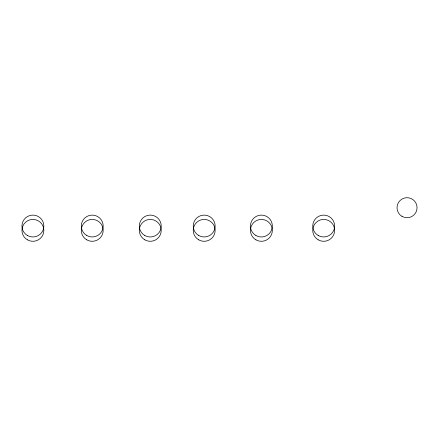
<?xml version="1.0" encoding="UTF-8"?>
<svg xmlns="http://www.w3.org/2000/svg" width="439" height="439" viewBox="0 0 439 439"><rect width="100%" height="100%" fill="white"/><g stroke="black" fill="none" stroke-linecap="round" stroke-linejoin="round"><path stroke-width="0.66" d="M27.421 235.496A10.953 10.931 0 0 0 43.862 226.041A10.953 10.931 0 0 0 27.432 216.564A10.953 10.931 0 0 0 27.421 235.496M27.421 239.826A10.953 10.931 0 0 0 43.862 230.371A10.953 10.931 0 0 0 27.432 220.894A10.953 10.931 0 0 0 27.421 239.826M86.746 235.496A10.953 10.931 0 0 0 103.181 226.041A10.953 10.931 0 0 0 86.757 216.564A10.953 10.931 0 0 0 86.746 235.496M86.746 239.826A10.953 10.931 0 0 0 103.181 230.371A10.953 10.931 0 0 0 86.757 220.894A10.953 10.931 0 0 0 86.746 239.826M144.788 235.496A10.953 10.931 0 0 0 161.228 226.041A10.953 10.931 0 0 0 144.804 216.564A10.953 10.931 0 0 0 144.788 235.496M144.788 239.826A10.953 10.931 0 0 0 161.228 230.371A10.953 10.931 0 0 0 144.799 220.894A10.953 10.931 0 0 0 144.788 239.826M198.708 235.496A10.953 10.931 0 0 0 215.148 226.041A10.953 10.931 0 0 0 198.724 216.564A10.953 10.931 0 0 0 198.708 235.496M198.708 239.826A10.953 10.931 0 0 0 215.148 230.371A10.953 10.931 0 0 0 198.719 220.894A10.953 10.931 0 0 0 198.708 239.826M255.904 235.496A10.953 10.931 0 0 0 272.345 226.041A10.953 10.931 0 0 0 255.915 216.564A10.953 10.931 0 0 0 255.904 235.496M255.904 239.826A10.953 10.931 0 0 0 272.345 230.371A10.953 10.931 0 0 0 255.915 220.894A10.953 10.931 0 0 0 255.904 239.826M318.215 235.496A10.953 10.931 0 0 0 334.65 226.041A10.953 10.931 0 0 0 318.226 216.564A10.953 10.931 0 0 0 318.215 235.496M318.209 239.826A10.953 10.931 0 0 0 334.65 230.371A10.953 10.931 0 0 0 318.226 220.894A10.953 10.931 0 0 0 318.209 239.826M402.036 216.378A10.004 10.004 0 0 0 417.05 207.718A10.004 10.004 0 0 0 402.047 199.043A10.004 10.004 0 0 0 402.036 216.378"/></g></svg>
